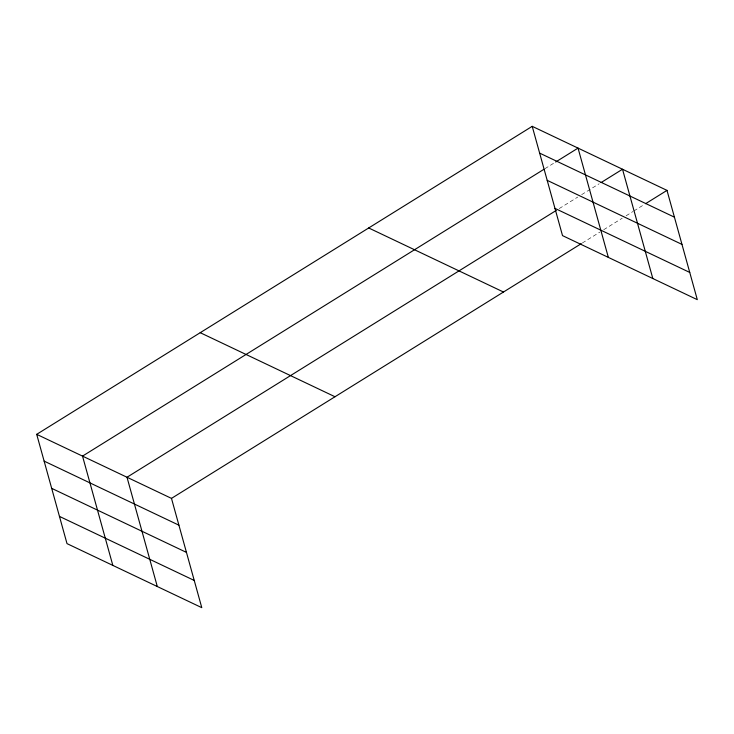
<?xml version="1.0" encoding="UTF-8"?>
<svg xmlns="http://www.w3.org/2000/svg" width="734" height="734" viewBox="0 0 734 734"><rect width="100%" height="100%" fill="white"/><g stroke="black" fill="none" stroke-linecap="round" stroke-linejoin="round"><path stroke-width="0.55" stroke-dasharray="3.67 2.75" d="M544.949 168.673L554.684 162.627M559.253 208.566L577.741 197.079M581.64 194.657L599.155 183.766M582.31 243.018L599.834 232.127M603.724 229.705L622.221 218.218M626.111 215.796L632.928 211.557M633.901 210.952L643.635 204.905"/><path stroke-width="1.1" d="M36.7 434.335L171.481 498.386L201.786 607.669L67.005 543.619L36.7 434.335L532.214 126.331L666.995 190.381L697.3 299.665L562.519 235.614L532.214 126.331M543.977 169.279L82.52 456.108L112.834 565.4M555.656 162.021L578.043 148.103L608.348 257.386M556.326 210.383L127 477.247L157.305 586.53M601.1 182.555L622.515 169.242L652.82 278.525M171.481 498.386L581.337 243.624M645.581 203.694L666.995 190.381M539.646 153.112L674.427 217.172M547.197 180.344L681.969 244.394M554.977 208.392L689.749 272.442M368.697 227.971L503.469 292.022M200.217 332.685L334.998 396.745M44.132 461.117L178.903 525.177M51.683 488.349L186.454 552.399M59.454 516.397L194.235 580.447"/></g></svg>
